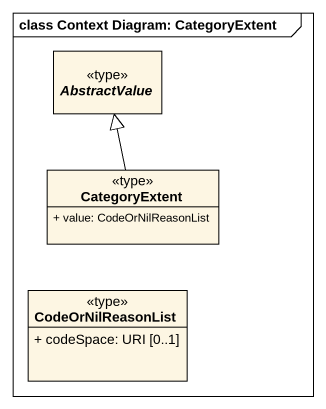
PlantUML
@startuml
mainframe class Context Diagram: CategoryExtent
hide circle
hide empty members
skinparam classAttributeIconSize 0
abstract class AbstractValue <<type>>
class CategoryExtent <<type>> {
  + value: CodeOrNilReasonList
}
class CodeOrNilReasonList <<type>> {
  + codeSpace: URI [0..1]
}
CategoryExtent -up-|> AbstractValue
@enduml
